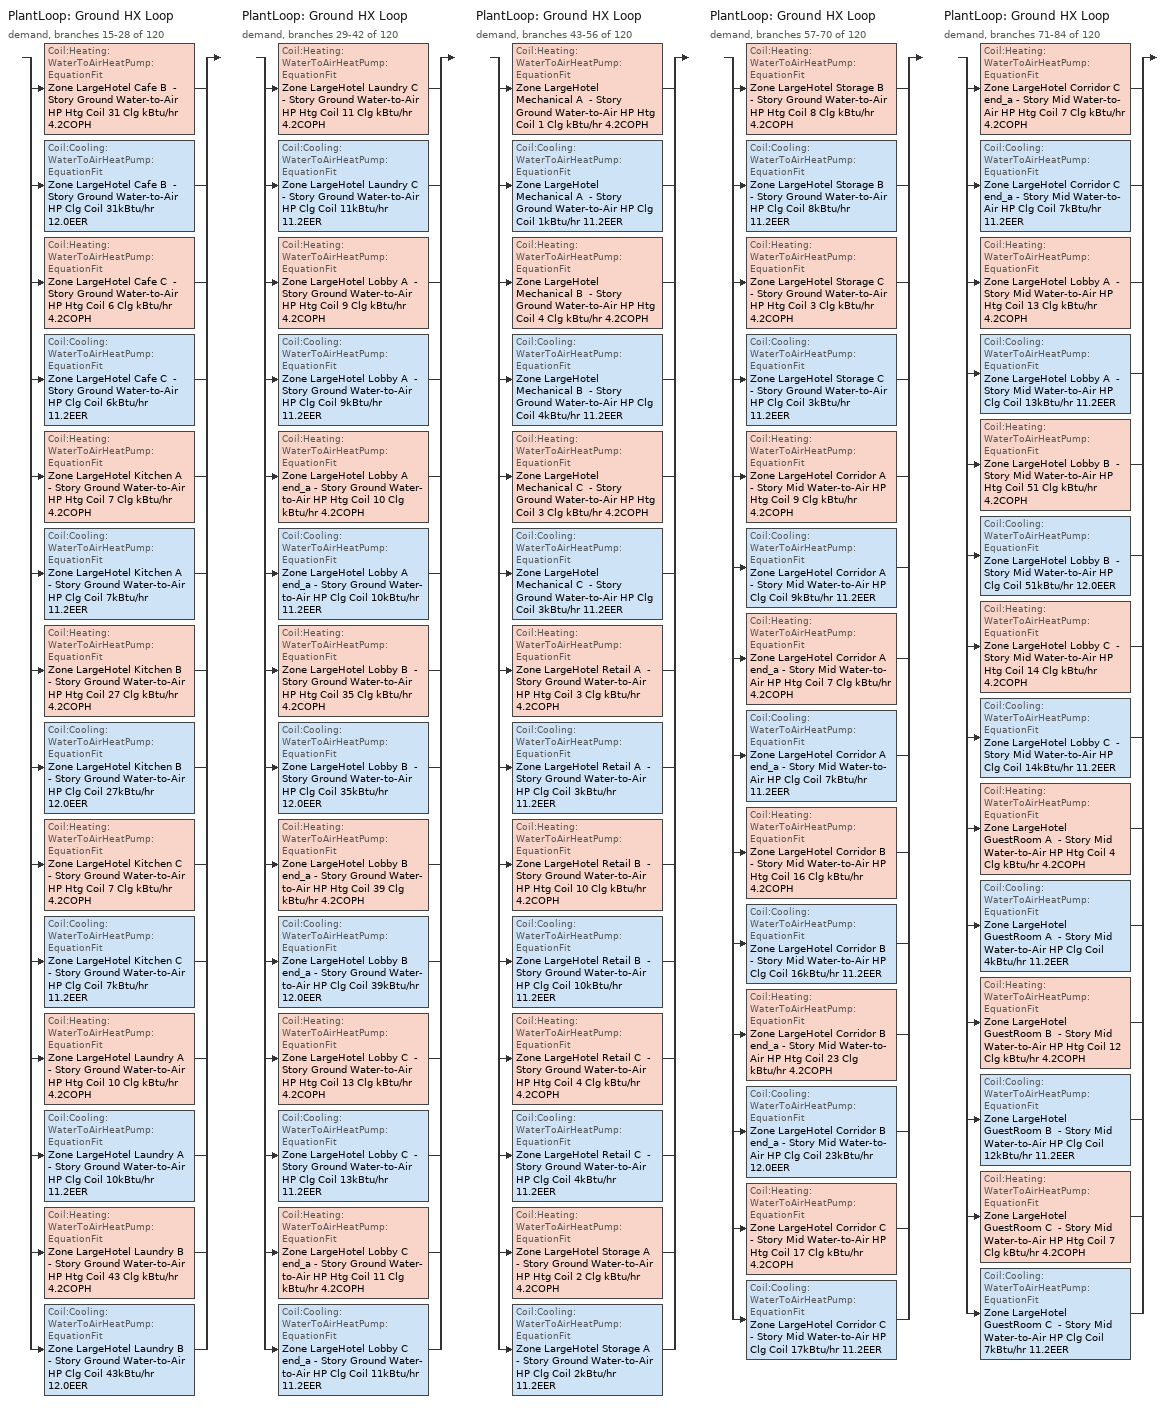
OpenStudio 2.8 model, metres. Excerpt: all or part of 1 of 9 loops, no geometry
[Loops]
PlantLoop 'Ground HX Loop'
 demand, branches 15-28 of 120: split
  | Coil:Heating:WaterToAirHeatPump:EquationFit 'Zone LargeHotel Cafe B  - Story Ground Water-to-Air HP Htg Coil 31 Clg kBtu/hr 4.2COPH'
  | Coil:Cooling:WaterToAirHeatPump:EquationFit 'Zone LargeHotel Cafe B  - Story Ground Water-to-Air HP Clg Coil 31kBtu/hr 12.0EER'
  | Coil:Heating:WaterToAirHeatPump:EquationFit 'Zone LargeHotel Cafe C  - Story Ground Water-to-Air HP Htg Coil 6 Clg kBtu/hr 4.2COPH'
  | Coil:Cooling:WaterToAirHeatPump:EquationFit 'Zone LargeHotel Cafe C  - Story Ground Water-to-Air HP Clg Coil 6kBtu/hr 11.2EER'
  | Coil:Heating:WaterToAirHeatPump:EquationFit 'Zone LargeHotel Kitchen A  - Story Ground Water-to-Air HP Htg Coil 7 Clg kBtu/hr 4.2COPH'
  | Coil:Cooling:WaterToAirHeatPump:EquationFit 'Zone LargeHotel Kitchen A  - Story Ground Water-to-Air HP Clg Coil 7kBtu/hr 11.2EER'
  | Coil:Heating:WaterToAirHeatPump:EquationFit 'Zone LargeHotel Kitchen B  - Story Ground Water-to-Air HP Htg Coil 27 Clg kBtu/hr 4.2COPH'
  | Coil:Cooling:WaterToAirHeatPump:EquationFit 'Zone LargeHotel Kitchen B  - Story Ground Water-to-Air HP Clg Coil 27kBtu/hr 12.0EER'
  | Coil:Heating:WaterToAirHeatPump:EquationFit 'Zone LargeHotel Kitchen C  - Story Ground Water-to-Air HP Htg Coil 7 Clg kBtu/hr 4.2COPH'
  | Coil:Cooling:WaterToAirHeatPump:EquationFit 'Zone LargeHotel Kitchen C  - Story Ground Water-to-Air HP Clg Coil 7kBtu/hr 11.2EER'
  | Coil:Heating:WaterToAirHeatPump:EquationFit 'Zone LargeHotel Laundry A  - Story Ground Water-to-Air HP Htg Coil 10 Clg kBtu/hr 4.2COPH'
  | Coil:Cooling:WaterToAirHeatPump:EquationFit 'Zone LargeHotel Laundry A  - Story Ground Water-to-Air HP Clg Coil 10kBtu/hr 11.2EER'
  | Coil:Heating:WaterToAirHeatPump:EquationFit 'Zone LargeHotel Laundry B  - Story Ground Water-to-Air HP Htg Coil 43 Clg kBtu/hr 4.2COPH'
  | Coil:Cooling:WaterToAirHeatPump:EquationFit 'Zone LargeHotel Laundry B  - Story Ground Water-to-Air HP Clg Coil 43kBtu/hr 12.0EER'
PlantLoop 'Ground HX Loop'
 demand, branches 29-42 of 120: split
  | Coil:Heating:WaterToAirHeatPump:EquationFit 'Zone LargeHotel Laundry C  - Story Ground Water-to-Air HP Htg Coil 11 Clg kBtu/hr 4.2COPH'
  | Coil:Cooling:WaterToAirHeatPump:EquationFit 'Zone LargeHotel Laundry C  - Story Ground Water-to-Air HP Clg Coil 11kBtu/hr 11.2EER'
  | Coil:Heating:WaterToAirHeatPump:EquationFit 'Zone LargeHotel Lobby A  - Story Ground Water-to-Air HP Htg Coil 9 Clg kBtu/hr 4.2COPH'
  | Coil:Cooling:WaterToAirHeatPump:EquationFit 'Zone LargeHotel Lobby A  - Story Ground Water-to-Air HP Clg Coil 9kBtu/hr 11.2EER'
  | Coil:Heating:WaterToAirHeatPump:EquationFit 'Zone LargeHotel Lobby A end_a - Story Ground Water-to-Air HP Htg Coil 10 Clg kBtu/hr 4.2COPH'
  | Coil:Cooling:WaterToAirHeatPump:EquationFit 'Zone LargeHotel Lobby A end_a - Story Ground Water-to-Air HP Clg Coil 10kBtu/hr 11.2EER'
  | Coil:Heating:WaterToAirHeatPump:EquationFit 'Zone LargeHotel Lobby B  - Story Ground Water-to-Air HP Htg Coil 35 Clg kBtu/hr 4.2COPH'
  | Coil:Cooling:WaterToAirHeatPump:EquationFit 'Zone LargeHotel Lobby B  - Story Ground Water-to-Air HP Clg Coil 35kBtu/hr 12.0EER'
  | Coil:Heating:WaterToAirHeatPump:EquationFit 'Zone LargeHotel Lobby B end_a - Story Ground Water-to-Air HP Htg Coil 39 Clg kBtu/hr 4.2COPH'
  | Coil:Cooling:WaterToAirHeatPump:EquationFit 'Zone LargeHotel Lobby B end_a - Story Ground Water-to-Air HP Clg Coil 39kBtu/hr 12.0EER'
  | Coil:Heating:WaterToAirHeatPump:EquationFit 'Zone LargeHotel Lobby C  - Story Ground Water-to-Air HP Htg Coil 13 Clg kBtu/hr 4.2COPH'
  | Coil:Cooling:WaterToAirHeatPump:EquationFit 'Zone LargeHotel Lobby C  - Story Ground Water-to-Air HP Clg Coil 13kBtu/hr 11.2EER'
  | Coil:Heating:WaterToAirHeatPump:EquationFit 'Zone LargeHotel Lobby C end_a - Story Ground Water-to-Air HP Htg Coil 11 Clg kBtu/hr 4.2COPH'
  | Coil:Cooling:WaterToAirHeatPump:EquationFit 'Zone LargeHotel Lobby C end_a - Story Ground Water-to-Air HP Clg Coil 11kBtu/hr 11.2EER'
PlantLoop 'Ground HX Loop'
 demand, branches 43-56 of 120: split
  | Coil:Heating:WaterToAirHeatPump:EquationFit 'Zone LargeHotel Mechanical A  - Story Ground Water-to-Air HP Htg Coil 1 Clg kBtu/hr 4.2COPH'
  | Coil:Cooling:WaterToAirHeatPump:EquationFit 'Zone LargeHotel Mechanical A  - Story Ground Water-to-Air HP Clg Coil 1kBtu/hr 11.2EER'
  | Coil:Heating:WaterToAirHeatPump:EquationFit 'Zone LargeHotel Mechanical B  - Story Ground Water-to-Air HP Htg Coil 4 Clg kBtu/hr 4.2COPH'
  | Coil:Cooling:WaterToAirHeatPump:EquationFit 'Zone LargeHotel Mechanical B  - Story Ground Water-to-Air HP Clg Coil 4kBtu/hr 11.2EER'
  | Coil:Heating:WaterToAirHeatPump:EquationFit 'Zone LargeHotel Mechanical C  - Story Ground Water-to-Air HP Htg Coil 3 Clg kBtu/hr 4.2COPH'
  | Coil:Cooling:WaterToAirHeatPump:EquationFit 'Zone LargeHotel Mechanical C  - Story Ground Water-to-Air HP Clg Coil 3kBtu/hr 11.2EER'
  | Coil:Heating:WaterToAirHeatPump:EquationFit 'Zone LargeHotel Retail A  - Story Ground Water-to-Air HP Htg Coil 3 Clg kBtu/hr 4.2COPH'
  | Coil:Cooling:WaterToAirHeatPump:EquationFit 'Zone LargeHotel Retail A  - Story Ground Water-to-Air HP Clg Coil 3kBtu/hr 11.2EER'
  | Coil:Heating:WaterToAirHeatPump:EquationFit 'Zone LargeHotel Retail B  - Story Ground Water-to-Air HP Htg Coil 10 Clg kBtu/hr 4.2COPH'
  | Coil:Cooling:WaterToAirHeatPump:EquationFit 'Zone LargeHotel Retail B  - Story Ground Water-to-Air HP Clg Coil 10kBtu/hr 11.2EER'
  | Coil:Heating:WaterToAirHeatPump:EquationFit 'Zone LargeHotel Retail C  - Story Ground Water-to-Air HP Htg Coil 4 Clg kBtu/hr 4.2COPH'
  | Coil:Cooling:WaterToAirHeatPump:EquationFit 'Zone LargeHotel Retail C  - Story Ground Water-to-Air HP Clg Coil 4kBtu/hr 11.2EER'
  | Coil:Heating:WaterToAirHeatPump:EquationFit 'Zone LargeHotel Storage A  - Story Ground Water-to-Air HP Htg Coil 2 Clg kBtu/hr 4.2COPH'
  | Coil:Cooling:WaterToAirHeatPump:EquationFit 'Zone LargeHotel Storage A  - Story Ground Water-to-Air HP Clg Coil 2kBtu/hr 11.2EER'
PlantLoop 'Ground HX Loop'
 demand, branches 57-70 of 120: split
  | Coil:Heating:WaterToAirHeatPump:EquationFit 'Zone LargeHotel Storage B  - Story Ground Water-to-Air HP Htg Coil 8 Clg kBtu/hr 4.2COPH'
  | Coil:Cooling:WaterToAirHeatPump:EquationFit 'Zone LargeHotel Storage B  - Story Ground Water-to-Air HP Clg Coil 8kBtu/hr 11.2EER'
  | Coil:Heating:WaterToAirHeatPump:EquationFit 'Zone LargeHotel Storage C  - Story Ground Water-to-Air HP Htg Coil 3 Clg kBtu/hr 4.2COPH'
  | Coil:Cooling:WaterToAirHeatPump:EquationFit 'Zone LargeHotel Storage C  - Story Ground Water-to-Air HP Clg Coil 3kBtu/hr 11.2EER'
  | Coil:Heating:WaterToAirHeatPump:EquationFit 'Zone LargeHotel Corridor A  - Story Mid Water-to-Air HP Htg Coil 9 Clg kBtu/hr 4.2COPH'
  | Coil:Cooling:WaterToAirHeatPump:EquationFit 'Zone LargeHotel Corridor A  - Story Mid Water-to-Air HP Clg Coil 9kBtu/hr 11.2EER'
  | Coil:Heating:WaterToAirHeatPump:EquationFit 'Zone LargeHotel Corridor A end_a - Story Mid Water-to-Air HP Htg Coil 7 Clg kBtu/hr 4.2COPH'
  | Coil:Cooling:WaterToAirHeatPump:EquationFit 'Zone LargeHotel Corridor A end_a - Story Mid Water-to-Air HP Clg Coil 7kBtu/hr 11.2EER'
  | Coil:Heating:WaterToAirHeatPump:EquationFit 'Zone LargeHotel Corridor B  - Story Mid Water-to-Air HP Htg Coil 16 Clg kBtu/hr 4.2COPH'
  | Coil:Cooling:WaterToAirHeatPump:EquationFit 'Zone LargeHotel Corridor B  - Story Mid Water-to-Air HP Clg Coil 16kBtu/hr 11.2EER'
  | Coil:Heating:WaterToAirHeatPump:EquationFit 'Zone LargeHotel Corridor B end_a - Story Mid Water-to-Air HP Htg Coil 23 Clg kBtu/hr 4.2COPH'
  | Coil:Cooling:WaterToAirHeatPump:EquationFit 'Zone LargeHotel Corridor B end_a - Story Mid Water-to-Air HP Clg Coil 23kBtu/hr 12.0EER'
  | Coil:Heating:WaterToAirHeatPump:EquationFit 'Zone LargeHotel Corridor C  - Story Mid Water-to-Air HP Htg Coil 17 Clg kBtu/hr 4.2COPH'
  | Coil:Cooling:WaterToAirHeatPump:EquationFit 'Zone LargeHotel Corridor C  - Story Mid Water-to-Air HP Clg Coil 17kBtu/hr 11.2EER'
PlantLoop 'Ground HX Loop'
 demand, branches 71-84 of 120: split
  | Coil:Heating:WaterToAirHeatPump:EquationFit 'Zone LargeHotel Corridor C end_a - Story Mid Water-to-Air HP Htg Coil 7 Clg kBtu/hr 4.2COPH'
  | Coil:Cooling:WaterToAirHeatPump:EquationFit 'Zone LargeHotel Corridor C end_a - Story Mid Water-to-Air HP Clg Coil 7kBtu/hr 11.2EER'
  | Coil:Heating:WaterToAirHeatPump:EquationFit 'Zone LargeHotel Lobby A  - Story Mid Water-to-Air HP Htg Coil 13 Clg kBtu/hr 4.2COPH'
  | Coil:Cooling:WaterToAirHeatPump:EquationFit 'Zone LargeHotel Lobby A  - Story Mid Water-to-Air HP Clg Coil 13kBtu/hr 11.2EER'
  | Coil:Heating:WaterToAirHeatPump:EquationFit 'Zone LargeHotel Lobby B  - Story Mid Water-to-Air HP Htg Coil 51 Clg kBtu/hr 4.2COPH'
  | Coil:Cooling:WaterToAirHeatPump:EquationFit 'Zone LargeHotel Lobby B  - Story Mid Water-to-Air HP Clg Coil 51kBtu/hr 12.0EER'
  | Coil:Heating:WaterToAirHeatPump:EquationFit 'Zone LargeHotel Lobby C  - Story Mid Water-to-Air HP Htg Coil 14 Clg kBtu/hr 4.2COPH'
  | Coil:Cooling:WaterToAirHeatPump:EquationFit 'Zone LargeHotel Lobby C  - Story Mid Water-to-Air HP Clg Coil 14kBtu/hr 11.2EER'
  | Coil:Heating:WaterToAirHeatPump:EquationFit 'Zone LargeHotel GuestRoom A  - Story Mid Water-to-Air HP Htg Coil 4 Clg kBtu/hr 4.2COPH'
  | Coil:Cooling:WaterToAirHeatPump:EquationFit 'Zone LargeHotel GuestRoom A  - Story Mid Water-to-Air HP Clg Coil 4kBtu/hr 11.2EER'
  | Coil:Heating:WaterToAirHeatPump:EquationFit 'Zone LargeHotel GuestRoom B  - Story Mid Water-to-Air HP Htg Coil 12 Clg kBtu/hr 4.2COPH'
  | Coil:Cooling:WaterToAirHeatPump:EquationFit 'Zone LargeHotel GuestRoom B  - Story Mid Water-to-Air HP Clg Coil 12kBtu/hr 11.2EER'
  | Coil:Heating:WaterToAirHeatPump:EquationFit 'Zone LargeHotel GuestRoom C  - Story Mid Water-to-Air HP Htg Coil 7 Clg kBtu/hr 4.2COPH'
  | Coil:Cooling:WaterToAirHeatPump:EquationFit 'Zone LargeHotel GuestRoom C  - Story Mid Water-to-Air HP Clg Coil 7kBtu/hr 11.2EER'
[Coil:Heating:Electric] Availability Schedule=Always On Discrete; Efficiency=1
Zone LargeHotel Cafe B  - Story Ground Supplemental Htg Coil; Zone LargeHotel Cafe C  - Story Ground Supplemental Htg Coil; Zone LargeHotel Kitchen A  - Story Ground Supplemental Htg Coil; Zone LargeHotel Kitchen B  - Story Ground Supplemental Htg Coil; Zone LargeHotel Kitchen C  - Story Ground Supplemental Htg Coil; Zone LargeHotel Laundry A  - Story Ground Supplemental Htg Coil; Zone LargeHotel Laundry B  - Story Ground Supplemental Htg Coil; Zone LargeHotel Laundry C  - Story Ground Supplemental Htg Coil; Zone LargeHotel Lobby A  - Story Ground Supplemental Htg Coil; Zone LargeHotel Lobby A end_a - Story Ground Supplemental Htg Coil; Zone LargeHotel Lobby B  - Story Ground Supplemental Htg Coil; Zone LargeHotel Lobby B end_a - Story Ground Supplemental Htg Coil; Zone LargeHotel Lobby C  - Story Ground Supplemental Htg Coil; Zone LargeHotel Lobby C end_a - Story Ground Supplemental Htg Coil; Zone LargeHotel Mechanical A  - Story Ground Supplemental Htg Coil; Zone LargeHotel Mechanical B  - Story Ground Supplemental Htg Coil; Zone LargeHotel Mechanical C  - Story Ground Supplemental Htg Coil; Zone LargeHotel Retail A  - Story Ground Supplemental Htg Coil; Zone LargeHotel Retail B  - Story Ground Supplemental Htg Coil; Zone LargeHotel Retail C  - Story Ground Supplemental Htg Coil; Zone LargeHotel Storage A  - Story Ground Supplemental Htg Coil; Zone LargeHotel Storage B  - Story Ground Supplemental Htg Coil; Zone LargeHotel Storage C  - Story Ground Supplemental Htg Coil; Zone LargeHotel Corridor A  - Story Mid Supplemental Htg Coil; Zone LargeHotel Corridor A end_a - Story Mid Supplemental Htg Coil; Zone LargeHotel Corridor B  - Story Mid Supplemental Htg Coil; Zone LargeHotel Corridor B end_a - Story Mid Supplemental Htg Coil; Zone LargeHotel Corridor C  - Story Mid Supplemental Htg Coil; Zone LargeHotel Corridor C end_a - Story Mid Supplemental Htg Coil; Zone LargeHotel Lobby A  - Story Mid Supplemental Htg Coil; Zone LargeHotel Lobby B  - Story Mid Supplemental Htg Coil; Zone LargeHotel Lobby C  - Story Mid Supplemental Htg Coil; Zone LargeHotel GuestRoom A  - Story Mid Supplemental Htg Coil; Zone LargeHotel GuestRoom B  - Story Mid Supplemental Htg Coil; Zone LargeHotel GuestRoom C  - Story Mid Supplemental Htg Coil
[Coil:Heating:WaterToAirHeatPump:EquationFit] Rated Heating Coefficient of Performance {W/W}=4.2; Heating Capacity Coefficient 1=0.237847; Heating Capacity Coefficient 2=-3.35824; Heating Capacity Coefficient 3=3.8064; Heating Capacity Coefficient 4=0.1792; Heating Capacity Coefficient 5=0.128607; Heating Power Consumption Coefficient 1=-3.79176; Heating Power Consumption Coefficient 2=3.38799; Heating Power Consumption Coefficient 3=1.50226; Heating Power Consumption Coefficient 4=-0.177654; Heating Power Consumption Coefficient 5=-0.10308
Zone LargeHotel Cafe B  - Story Ground Water-to-Air HP Htg Coil 31 Clg kBtu/hr 4.2COPH; Zone LargeHotel Cafe C  - Story Ground Water-to-Air HP Htg Coil 6 Clg kBtu/hr 4.2COPH; Zone LargeHotel Kitchen A  - Story Ground Water-to-Air HP Htg Coil 7 Clg kBtu/hr 4.2COPH; Zone LargeHotel Kitchen B  - Story Ground Water-to-Air HP Htg Coil 27 Clg kBtu/hr 4.2COPH; Zone LargeHotel Kitchen C  - Story Ground Water-to-Air HP Htg Coil 7 Clg kBtu/hr 4.2COPH; Zone LargeHotel Laundry A  - Story Ground Water-to-Air HP Htg Coil 10 Clg kBtu/hr 4.2COPH; Zone LargeHotel Laundry B  - Story Ground Water-to-Air HP Htg Coil 43 Clg kBtu/hr 4.2COPH; Zone LargeHotel Laundry C  - Story Ground Water-to-Air HP Htg Coil 11 Clg kBtu/hr 4.2COPH; Zone LargeHotel Lobby A  - Story Ground Water-to-Air HP Htg Coil 9 Clg kBtu/hr 4.2COPH; Zone LargeHotel Lobby A end_a - Story Ground Water-to-Air HP Htg Coil 10 Clg kBtu/hr 4.2COPH; Zone LargeHotel Lobby B  - Story Ground Water-to-Air HP Htg Coil 35 Clg kBtu/hr 4.2COPH; Zone LargeHotel Lobby B end_a - Story Ground Water-to-Air HP Htg Coil 39 Clg kBtu/hr 4.2COPH; Zone LargeHotel Lobby C  - Story Ground Water-to-Air HP Htg Coil 13 Clg kBtu/hr 4.2COPH; Zone LargeHotel Lobby C end_a - Story Ground Water-to-Air HP Htg Coil 11 Clg kBtu/hr 4.2COPH; Zone LargeHotel Mechanical A  - Story Ground Water-to-Air HP Htg Coil 1 Clg kBtu/hr 4.2COPH; Zone LargeHotel Mechanical B  - Story Ground Water-to-Air HP Htg Coil 4 Clg kBtu/hr 4.2COPH; Zone LargeHotel Mechanical C  - Story Ground Water-to-Air HP Htg Coil 3 Clg kBtu/hr 4.2COPH; Zone LargeHotel Retail A  - Story Ground Water-to-Air HP Htg Coil 3 Clg kBtu/hr 4.2COPH; Zone LargeHotel Retail B  - Story Ground Water-to-Air HP Htg Coil 10 Clg kBtu/hr 4.2COPH; Zone LargeHotel Retail C  - Story Ground Water-to-Air HP Htg Coil 4 Clg kBtu/hr 4.2COPH; Zone LargeHotel Storage A  - Story Ground Water-to-Air HP Htg Coil 2 Clg kBtu/hr 4.2COPH; Zone LargeHotel Storage B  - Story Ground Water-to-Air HP Htg Coil 8 Clg kBtu/hr 4.2COPH; Zone LargeHotel Storage C  - Story Ground Water-to-Air HP Htg Coil 3 Clg kBtu/hr 4.2COPH; Zone LargeHotel Corridor A  - Story Mid Water-to-Air HP Htg Coil 9 Clg kBtu/hr 4.2COPH; Zone LargeHotel Corridor A end_a - Story Mid Water-to-Air HP Htg Coil 7 Clg kBtu/hr 4.2COPH; Zone LargeHotel Corridor B  - Story Mid Water-to-Air HP Htg Coil 16 Clg kBtu/hr 4.2COPH; Zone LargeHotel Corridor B end_a - Story Mid Water-to-Air HP Htg Coil 23 Clg kBtu/hr 4.2COPH; Zone LargeHotel Corridor C  - Story Mid Water-to-Air HP Htg Coil 17 Clg kBtu/hr 4.2COPH; Zone LargeHotel Corridor C end_a - Story Mid Water-to-Air HP Htg Coil 7 Clg kBtu/hr 4.2COPH; Zone LargeHotel Lobby A  - Story Mid Water-to-Air HP Htg Coil 13 Clg kBtu/hr 4.2COPH; Zone LargeHotel Lobby B  - Story Mid Water-to-Air HP Htg Coil 51 Clg kBtu/hr 4.2COPH; Zone LargeHotel Lobby C  - Story Mid Water-to-Air HP Htg Coil 14 Clg kBtu/hr 4.2COPH; Zone LargeHotel GuestRoom A  - Story Mid Water-to-Air HP Htg Coil 4 Clg kBtu/hr 4.2COPH; Zone LargeHotel GuestRoom B  - Story Mid Water-to-Air HP Htg Coil 12 Clg kBtu/hr 4.2COPH; Zone LargeHotel GuestRoom C  - Story Mid Water-to-Air HP Htg Coil 7 Clg kBtu/hr 4.2COPH
[Coil:Cooling:WaterToAirHeatPump:EquationFit] Total Cooling Capacity Coefficient 1=-4.30267; Total Cooling Capacity Coefficient 2=7.18537; Total Cooling Capacity Coefficient 3=-2.23947; Total Cooling Capacity Coefficient 4=0.139996; Total Cooling Capacity Coefficient 5=0.10266; Sensible Cooling Capacity Coefficient 1=6.00194; Sensible Cooling Capacity Coefficient 2=22.6301; Sensible Cooling Capacity Coefficient 3=-26.7961; Sensible Cooling Capacity Coefficient 4=-1.72375; Sensible Cooling Capacity Coefficient 5=0.490645; Sensible Cooling Capacity Coefficient 6=0.0693119; Cooling Power Consumption Coefficient 1=-5.67776; Cooling Power Consumption Coefficient 2=0.438988; Cooling Power Consumption Coefficient 3=5.84528; Cooling Power Consumption Coefficient 4=0.141606; Cooling Power Consumption Coefficient 5=-0.168728
Name | Rated Cooling Coefficient of Performance {W/W}
Zone LargeHotel Cafe B  - Story Ground Water-to-Air HP Clg Coil 31kBtu/hr 12.0EER; Zone LargeHotel Kitchen B  - Story Ground Water-to-Air HP Clg Coil 27kBtu/hr 12.0EER; Zone LargeHotel Laundry B  - Story Ground Water-to-Air HP Clg Coil 43kBtu/hr 12.0EER; Zone LargeHotel Lobby B  - Story Ground Water-to-Air HP Clg Coil 35kBtu/hr 12.0EER; Zone LargeHotel Lobby B end_a - Story Ground Water-to-Air HP Clg Coil 39kBtu/hr 12.0EER; Zone LargeHotel Corridor B end_a - Story Mid Water-to-Air HP Clg Coil 23kBtu/hr 12.0EER; Zone LargeHotel Lobby B  - Story Mid Water-to-Air HP Clg Coil 51kBtu/hr 12.0EER | 4.13178
Zone LargeHotel Cafe C  - Story Ground Water-to-Air HP Clg Coil 6kBtu/hr 11.2EER; Zone LargeHotel Kitchen A  - Story Ground Water-to-Air HP Clg Coil 7kBtu/hr 11.2EER; Zone LargeHotel Kitchen C  - Story Ground Water-to-Air HP Clg Coil 7kBtu/hr 11.2EER; Zone LargeHotel Laundry A  - Story Ground Water-to-Air HP Clg Coil 10kBtu/hr 11.2EER; Zone LargeHotel Laundry C  - Story Ground Water-to-Air HP Clg Coil 11kBtu/hr 11.2EER; Zone LargeHotel Lobby A  - Story Ground Water-to-Air HP Clg Coil 9kBtu/hr 11.2EER; Zone LargeHotel Lobby A end_a - Story Ground Water-to-Air HP Clg Coil 10kBtu/hr 11.2EER; Zone LargeHotel Lobby C  - Story Ground Water-to-Air HP Clg Coil 13kBtu/hr 11.2EER; Zone LargeHotel Lobby C end_a - Story Ground Water-to-Air HP Clg Coil 11kBtu/hr 11.2EER; Zone LargeHotel Mechanical A  - Story Ground Water-to-Air HP Clg Coil 1kBtu/hr 11.2EER; Zone LargeHotel Mechanical B  - Story Ground Water-to-Air HP Clg Coil 4kBtu/hr 11.2EER; Zone LargeHotel Mechanical C  - Story Ground Water-to-Air HP Clg Coil 3kBtu/hr 11.2EER; Zone LargeHotel Retail A  - Story Ground Water-to-Air HP Clg Coil 3kBtu/hr 11.2EER; Zone LargeHotel Retail B  - Story Ground Water-to-Air HP Clg Coil 10kBtu/hr 11.2EER; Zone LargeHotel Retail C  - Story Ground Water-to-Air HP Clg Coil 4kBtu/hr 11.2EER; Zone LargeHotel Storage A  - Story Ground Water-to-Air HP Clg Coil 2kBtu/hr 11.2EER; Zone LargeHotel Storage B  - Story Ground Water-to-Air HP Clg Coil 8kBtu/hr 11.2EER; Zone LargeHotel Storage C  - Story Ground Water-to-Air HP Clg Coil 3kBtu/hr 11.2EER; Zone LargeHotel Corridor A  - Story Mid Water-to-Air HP Clg Coil 9kBtu/hr 11.2EER; Zone LargeHotel Corridor A end_a - Story Mid Water-to-Air HP Clg Coil 7kBtu/hr 11.2EER; Zone LargeHotel Corridor B  - Story Mid Water-to-Air HP Clg Coil 16kBtu/hr 11.2EER; Zone LargeHotel Corridor C  - Story Mid Water-to-Air HP Clg Coil 17kBtu/hr 11.2EER; Zone LargeHotel Corridor C end_a - Story Mid Water-to-Air HP Clg Coil 7kBtu/hr 11.2EER; Zone LargeHotel Lobby A  - Story Mid Water-to-Air HP Clg Coil 13kBtu/hr 11.2EER; Zone LargeHotel Lobby C  - Story Mid Water-to-Air HP Clg Coil 14kBtu/hr 11.2EER; Zone LargeHotel GuestRoom A  - Story Mid Water-to-Air HP Clg Coil 4kBtu/hr 11.2EER; Zone LargeHotel GuestRoom B  - Story Mid Water-to-Air HP Clg Coil 12kBtu/hr 11.2EER; Zone LargeHotel GuestRoom C  - Story Mid Water-to-Air HP Clg Coil 7kBtu/hr 11.2EER | 3.86542
[Fan:OnOff] Availability Schedule=Always On Discrete; Fan Total Efficiency=0.1595; Pressure Rise {Pa}=331.288; Maximum Flow Rate {m3/s}=autosize; Motor Efficiency=0.29; Motor In Airstream Fraction=1
Name | Fan Power Ratio Function of Speed Ratio Curve | Fan Efficiency Ratio Function of Speed Ratio Curve
Zone LargeHotel Cafe B  - Story Ground WSHP Fan | Fan On Off Power Curve 7 | Fan On Off Efficiency Curve 7
Zone LargeHotel Cafe C  - Story Ground WSHP Fan | Fan On Off Power Curve 8 | Fan On Off Efficiency Curve 8
Zone LargeHotel Kitchen A  - Story Ground WSHP Fan | Fan On Off Power Curve 9 | Fan On Off Efficiency Curve 9
Zone LargeHotel Kitchen B  - Story Ground WSHP Fan | Fan On Off Power Curve 10 | Fan On Off Efficiency Curve 10
Zone LargeHotel Kitchen C  - Story Ground WSHP Fan | Fan On Off Power Curve 11 | Fan On Off Efficiency Curve 11
Zone LargeHotel Laundry A  - Story Ground WSHP Fan | Fan On Off Power Curve 12 | Fan On Off Efficiency Curve 12
Zone LargeHotel Laundry B  - Story Ground WSHP Fan | Fan On Off Power Curve 13 | Fan On Off Efficiency Curve 13
Zone LargeHotel Laundry C  - Story Ground WSHP Fan | Fan On Off Power Curve 14 | Fan On Off Efficiency Curve 14
Zone LargeHotel Lobby A  - Story Ground WSHP Fan | Fan On Off Power Curve 15 | Fan On Off Efficiency Curve 15
Zone LargeHotel Lobby A end_a - Story Ground WSHP Fan | Fan On Off Power Curve 16 | Fan On Off Efficiency Curve 16
Zone LargeHotel Lobby B  - Story Ground WSHP Fan | Fan On Off Power Curve 17 | Fan On Off Efficiency Curve 17
Zone LargeHotel Lobby B end_a - Story Ground WSHP Fan | Fan On Off Power Curve 18 | Fan On Off Efficiency Curve 18
Zone LargeHotel Lobby C  - Story Ground WSHP Fan | Fan On Off Power Curve 19 | Fan On Off Efficiency Curve 19
Zone LargeHotel Lobby C end_a - Story Ground WSHP Fan | Fan On Off Power Curve 20 | Fan On Off Efficiency Curve 20
Zone LargeHotel Mechanical A  - Story Ground WSHP Fan | Fan On Off Power Curve 21 | Fan On Off Efficiency Curve 21
Zone LargeHotel Mechanical B  - Story Ground WSHP Fan | Fan On Off Power Curve 22 | Fan On Off Efficiency Curve 22
Zone LargeHotel Mechanical C  - Story Ground WSHP Fan | Fan On Off Power Curve 23 | Fan On Off Efficiency Curve 23
Zone LargeHotel Retail A  - Story Ground WSHP Fan | Fan On Off Power Curve 24 | Fan On Off Efficiency Curve 24
Zone LargeHotel Retail B  - Story Ground WSHP Fan | Fan On Off Power Curve 25 | Fan On Off Efficiency Curve 25
Zone LargeHotel Retail C  - Story Ground WSHP Fan | Fan On Off Power Curve 26 | Fan On Off Efficiency Curve 26
Zone LargeHotel Storage A  - Story Ground WSHP Fan | Fan On Off Power Curve 27 | Fan On Off Efficiency Curve 27
Zone LargeHotel Storage B  - Story Ground WSHP Fan | Fan On Off Power Curve 28 | Fan On Off Efficiency Curve 28
Zone LargeHotel Storage C  - Story Ground WSHP Fan | Fan On Off Power Curve 29 | Fan On Off Efficiency Curve 29
Zone LargeHotel Corridor A  - Story Mid WSHP Fan | Fan On Off Power Curve 30 | Fan On Off Efficiency Curve 30
Zone LargeHotel Corridor A end_a - Story Mid WSHP Fan | Fan On Off Power Curve 31 | Fan On Off Efficiency Curve 31
Zone LargeHotel Corridor B  - Story Mid WSHP Fan | Fan On Off Power Curve 32 | Fan On Off Efficiency Curve 32
Zone LargeHotel Corridor B end_a - Story Mid WSHP Fan | Fan On Off Power Curve 33 | Fan On Off Efficiency Curve 33
Zone LargeHotel Corridor C  - Story Mid WSHP Fan | Fan On Off Power Curve 34 | Fan On Off Efficiency Curve 34
Zone LargeHotel Corridor C end_a - Story Mid WSHP Fan | Fan On Off Power Curve 35 | Fan On Off Efficiency Curve 35
Zone LargeHotel Lobby A  - Story Mid WSHP Fan | Fan On Off Power Curve 36 | Fan On Off Efficiency Curve 36
Zone LargeHotel Lobby B  - Story Mid WSHP Fan | Fan On Off Power Curve 37 | Fan On Off Efficiency Curve 37
Zone LargeHotel Lobby C  - Story Mid WSHP Fan | Fan On Off Power Curve 38 | Fan On Off Efficiency Curve 38
Zone LargeHotel GuestRoom A  - Story Mid WSHP Fan | Fan On Off Power Curve 39 | Fan On Off Efficiency Curve 39
Zone LargeHotel GuestRoom B  - Story Mid WSHP Fan | Fan On Off Power Curve 40 | Fan On Off Efficiency Curve 40
Zone LargeHotel GuestRoom C  - Story Mid WSHP Fan | Fan On Off Power Curve 41 | Fan On Off Efficiency Curve 41
[ZoneHVAC:WaterToAirHeatPump] Availability Schedule=Always On Discrete; Supply Air Flow Rate During Cooling Operation {m3/s}=Autosize; Supply Air Flow Rate During Heating Operation {m3/s}=Autosize; Supply Air Flow Rate When No Cooling or Heating is Needed {m3/s}=autosize; Outdoor Air Flow Rate During Cooling Operation {m3/s}=0; Outdoor Air Flow Rate During Heating Operation {m3/s}=0; Outdoor Air Flow Rate When No Cooling or Heating is Needed {m3/s}=0; Maximum Supply Air Temperature from Supplemental Heater {C}=Autosize
Name | Supply Air Fan | Heating Coil | Cooling Coil | Supplemental Heating Coil
Zone LargeHotel Cafe B  - Story Ground WSHP | Zone LargeHotel Cafe B  - Story Ground WSHP Fan | Zone LargeHotel Cafe B  - Story Ground Water-to-Air HP Htg Coil 31 Clg kBtu/hr 4.2COPH | Zone LargeHotel Cafe B  - Story Ground Water-to-Air HP Clg Coil 31kBtu/hr 12.0EER | Zone LargeHotel Cafe B  - Story Ground Supplemental Htg Coil
Zone LargeHotel Cafe C  - Story Ground WSHP | Zone LargeHotel Cafe C  - Story Ground WSHP Fan | Zone LargeHotel Cafe C  - Story Ground Water-to-Air HP Htg Coil 6 Clg kBtu/hr 4.2COPH | Zone LargeHotel Cafe C  - Story Ground Water-to-Air HP Clg Coil 6kBtu/hr 11.2EER | Zone LargeHotel Cafe C  - Story Ground Supplemental Htg Coil
Zone LargeHotel Kitchen A  - Story Ground WSHP | Zone LargeHotel Kitchen A  - Story Ground WSHP Fan | Zone LargeHotel Kitchen A  - Story Ground Water-to-Air HP Htg Coil 7 Clg kBtu/hr 4.2COPH | Zone LargeHotel Kitchen A  - Story Ground Water-to-Air HP Clg Coil 7kBtu/hr 11.2EER | Zone LargeHotel Kitchen A  - Story Ground Supplemental Htg Coil
Zone LargeHotel Kitchen B  - Story Ground WSHP | Zone LargeHotel Kitchen B  - Story Ground WSHP Fan | Zone LargeHotel Kitchen B  - Story Ground Water-to-Air HP Htg Coil 27 Clg kBtu/hr 4.2COPH | Zone LargeHotel Kitchen B  - Story Ground Water-to-Air HP Clg Coil 27kBtu/hr 12.0EER | Zone LargeHotel Kitchen B  - Story Ground Supplemental Htg Coil
Zone LargeHotel Kitchen C  - Story Ground WSHP | Zone LargeHotel Kitchen C  - Story Ground WSHP Fan | Zone LargeHotel Kitchen C  - Story Ground Water-to-Air HP Htg Coil 7 Clg kBtu/hr 4.2COPH | Zone LargeHotel Kitchen C  - Story Ground Water-to-Air HP Clg Coil 7kBtu/hr 11.2EER | Zone LargeHotel Kitchen C  - Story Ground Supplemental Htg Coil
Zone LargeHotel Laundry A  - Story Ground WSHP | Zone LargeHotel Laundry A  - Story Ground WSHP Fan | Zone LargeHotel Laundry A  - Story Ground Water-to-Air HP Htg Coil 10 Clg kBtu/hr 4.2COPH | Zone LargeHotel Laundry A  - Story Ground Water-to-Air HP Clg Coil 10kBtu/hr 11.2EER | Zone LargeHotel Laundry A  - Story Ground Supplemental Htg Coil
Zone LargeHotel Laundry B  - Story Ground WSHP | Zone LargeHotel Laundry B  - Story Ground WSHP Fan | Zone LargeHotel Laundry B  - Story Ground Water-to-Air HP Htg Coil 43 Clg kBtu/hr 4.2COPH | Zone LargeHotel Laundry B  - Story Ground Water-to-Air HP Clg Coil 43kBtu/hr 12.0EER | Zone LargeHotel Laundry B  - Story Ground Supplemental Htg Coil
Zone LargeHotel Laundry C  - Story Ground WSHP | Zone LargeHotel Laundry C  - Story Ground WSHP Fan | Zone LargeHotel Laundry C  - Story Ground Water-to-Air HP Htg Coil 11 Clg kBtu/hr 4.2COPH | Zone LargeHotel Laundry C  - Story Ground Water-to-Air HP Clg Coil 11kBtu/hr 11.2EER | Zone LargeHotel Laundry C  - Story Ground Supplemental Htg Coil
Zone LargeHotel Lobby A  - Story Ground WSHP | Zone LargeHotel Lobby A  - Story Ground WSHP Fan | Zone LargeHotel Lobby A  - Story Ground Water-to-Air HP Htg Coil 9 Clg kBtu/hr 4.2COPH | Zone LargeHotel Lobby A  - Story Ground Water-to-Air HP Clg Coil 9kBtu/hr 11.2EER | Zone LargeHotel Lobby A  - Story Ground Supplemental Htg Coil
Zone LargeHotel Lobby A end_a - Story Ground WSHP | Zone LargeHotel Lobby A end_a - Story Ground WSHP Fan | Zone LargeHotel Lobby A end_a - Story Ground Water-to-Air HP Htg Coil 10 Clg kBtu/hr 4.2COPH | Zone LargeHotel Lobby A end_a - Story Ground Water-to-Air HP Clg Coil 10kBtu/hr 11.2EER | Zone LargeHotel Lobby A end_a - Story Ground Supplemental Htg Coil
Zone LargeHotel Lobby B  - Story Ground WSHP | Zone LargeHotel Lobby B  - Story Ground WSHP Fan | Zone LargeHotel Lobby B  - Story Ground Water-to-Air HP Htg Coil 35 Clg kBtu/hr 4.2COPH | Zone LargeHotel Lobby B  - Story Ground Water-to-Air HP Clg Coil 35kBtu/hr 12.0EER | Zone LargeHotel Lobby B  - Story Ground Supplemental Htg Coil
Zone LargeHotel Lobby B end_a - Story Ground WSHP | Zone LargeHotel Lobby B end_a - Story Ground WSHP Fan | Zone LargeHotel Lobby B end_a - Story Ground Water-to-Air HP Htg Coil 39 Clg kBtu/hr 4.2COPH | Zone LargeHotel Lobby B end_a - Story Ground Water-to-Air HP Clg Coil 39kBtu/hr 12.0EER | Zone LargeHotel Lobby B end_a - Story Ground Supplemental Htg Coil
Zone LargeHotel Lobby C  - Story Ground WSHP | Zone LargeHotel Lobby C  - Story Ground WSHP Fan | Zone LargeHotel Lobby C  - Story Ground Water-to-Air HP Htg Coil 13 Clg kBtu/hr 4.2COPH | Zone LargeHotel Lobby C  - Story Ground Water-to-Air HP Clg Coil 13kBtu/hr 11.2EER | Zone LargeHotel Lobby C  - Story Ground Supplemental Htg Coil
Zone LargeHotel Lobby C end_a - Story Ground WSHP | Zone LargeHotel Lobby C end_a - Story Ground WSHP Fan | Zone LargeHotel Lobby C end_a - Story Ground Water-to-Air HP Htg Coil 11 Clg kBtu/hr 4.2COPH | Zone LargeHotel Lobby C end_a - Story Ground Water-to-Air HP Clg Coil 11kBtu/hr 11.2EER | Zone LargeHotel Lobby C end_a - Story Ground Supplemental Htg Coil
Zone LargeHotel Mechanical A  - Story Ground WSHP | Zone LargeHotel Mechanical A  - Story Ground WSHP Fan | Zone LargeHotel Mechanical A  - Story Ground Water-to-Air HP Htg Coil 1 Clg kBtu/hr 4.2COPH | Zone LargeHotel Mechanical A  - Story Ground Water-to-Air HP Clg Coil 1kBtu/hr 11.2EER | Zone LargeHotel Mechanical A  - Story Ground Supplemental Htg Coil
Zone LargeHotel Mechanical B  - Story Ground WSHP | Zone LargeHotel Mechanical B  - Story Ground WSHP Fan | Zone LargeHotel Mechanical B  - Story Ground Water-to-Air HP Htg Coil 4 Clg kBtu/hr 4.2COPH | Zone LargeHotel Mechanical B  - Story Ground Water-to-Air HP Clg Coil 4kBtu/hr 11.2EER | Zone LargeHotel Mechanical B  - Story Ground Supplemental Htg Coil
Zone LargeHotel Mechanical C  - Story Ground WSHP | Zone LargeHotel Mechanical C  - Story Ground WSHP Fan | Zone LargeHotel Mechanical C  - Story Ground Water-to-Air HP Htg Coil 3 Clg kBtu/hr 4.2COPH | Zone LargeHotel Mechanical C  - Story Ground Water-to-Air HP Clg Coil 3kBtu/hr 11.2EER | Zone LargeHotel Mechanical C  - Story Ground Supplemental Htg Coil
Zone LargeHotel Retail A  - Story Ground WSHP | Zone LargeHotel Retail A  - Story Ground WSHP Fan | Zone LargeHotel Retail A  - Story Ground Water-to-Air HP Htg Coil 3 Clg kBtu/hr 4.2COPH | Zone LargeHotel Retail A  - Story Ground Water-to-Air HP Clg Coil 3kBtu/hr 11.2EER | Zone LargeHotel Retail A  - Story Ground Supplemental Htg Coil
Zone LargeHotel Retail B  - Story Ground WSHP | Zone LargeHotel Retail B  - Story Ground WSHP Fan | Zone LargeHotel Retail B  - Story Ground Water-to-Air HP Htg Coil 10 Clg kBtu/hr 4.2COPH | Zone LargeHotel Retail B  - Story Ground Water-to-Air HP Clg Coil 10kBtu/hr 11.2EER | Zone LargeHotel Retail B  - Story Ground Supplemental Htg Coil
Zone LargeHotel Retail C  - Story Ground WSHP | Zone LargeHotel Retail C  - Story Ground WSHP Fan | Zone LargeHotel Retail C  - Story Ground Water-to-Air HP Htg Coil 4 Clg kBtu/hr 4.2COPH | Zone LargeHotel Retail C  - Story Ground Water-to-Air HP Clg Coil 4kBtu/hr 11.2EER | Zone LargeHotel Retail C  - Story Ground Supplemental Htg Coil
Zone LargeHotel Storage A  - Story Ground WSHP | Zone LargeHotel Storage A  - Story Ground WSHP Fan | Zone LargeHotel Storage A  - Story Ground Water-to-Air HP Htg Coil 2 Clg kBtu/hr 4.2COPH | Zone LargeHotel Storage A  - Story Ground Water-to-Air HP Clg Coil 2kBtu/hr 11.2EER | Zone LargeHotel Storage A  - Story Ground Supplemental Htg Coil
Zone LargeHotel Storage B  - Story Ground WSHP | Zone LargeHotel Storage B  - Story Ground WSHP Fan | Zone LargeHotel Storage B  - Story Ground Water-to-Air HP Htg Coil 8 Clg kBtu/hr 4.2COPH | Zone LargeHotel Storage B  - Story Ground Water-to-Air HP Clg Coil 8kBtu/hr 11.2EER | Zone LargeHotel Storage B  - Story Ground Supplemental Htg Coil
Zone LargeHotel Storage C  - Story Ground WSHP | Zone LargeHotel Storage C  - Story Ground WSHP Fan | Zone LargeHotel Storage C  - Story Ground Water-to-Air HP Htg Coil 3 Clg kBtu/hr 4.2COPH | Zone LargeHotel Storage C  - Story Ground Water-to-Air HP Clg Coil 3kBtu/hr 11.2EER | Zone LargeHotel Storage C  - Story Ground Supplemental Htg Coil
Zone LargeHotel Corridor A  - Story Mid WSHP | Zone LargeHotel Corridor A  - Story Mid WSHP Fan | Zone LargeHotel Corridor A  - Story Mid Water-to-Air HP Htg Coil 9 Clg kBtu/hr 4.2COPH | Zone LargeHotel Corridor A  - Story Mid Water-to-Air HP Clg Coil 9kBtu/hr 11.2EER | Zone LargeHotel Corridor A  - Story Mid Supplemental Htg Coil
Zone LargeHotel Corridor A end_a - Story Mid WSHP | Zone LargeHotel Corridor A end_a - Story Mid WSHP Fan | Zone LargeHotel Corridor A end_a - Story Mid Water-to-Air HP Htg Coil 7 Clg kBtu/hr 4.2COPH | Zone LargeHotel Corridor A end_a - Story Mid Water-to-Air HP Clg Coil 7kBtu/hr 11.2EER | Zone LargeHotel Corridor A end_a - Story Mid Supplemental Htg Coil
Zone LargeHotel Corridor B  - Story Mid WSHP | Zone LargeHotel Corridor B  - Story Mid WSHP Fan | Zone LargeHotel Corridor B  - Story Mid Water-to-Air HP Htg Coil 16 Clg kBtu/hr 4.2COPH | Zone LargeHotel Corridor B  - Story Mid Water-to-Air HP Clg Coil 16kBtu/hr 11.2EER | Zone LargeHotel Corridor B  - Story Mid Supplemental Htg Coil
Zone LargeHotel Corridor B end_a - Story Mid WSHP | Zone LargeHotel Corridor B end_a - Story Mid WSHP Fan | Zone LargeHotel Corridor B end_a - Story Mid Water-to-Air HP Htg Coil 23 Clg kBtu/hr 4.2COPH | Zone LargeHotel Corridor B end_a - Story Mid Water-to-Air HP Clg Coil 23kBtu/hr 12.0EER | Zone LargeHotel Corridor B end_a - Story Mid Supplemental Htg Coil
Zone LargeHotel Corridor C  - Story Mid WSHP | Zone LargeHotel Corridor C  - Story Mid WSHP Fan | Zone LargeHotel Corridor C  - Story Mid Water-to-Air HP Htg Coil 17 Clg kBtu/hr 4.2COPH | Zone LargeHotel Corridor C  - Story Mid Water-to-Air HP Clg Coil 17kBtu/hr 11.2EER | Zone LargeHotel Corridor C  - Story Mid Supplemental Htg Coil
Zone LargeHotel Corridor C end_a - Story Mid WSHP | Zone LargeHotel Corridor C end_a - Story Mid WSHP Fan | Zone LargeHotel Corridor C end_a - Story Mid Water-to-Air HP Htg Coil 7 Clg kBtu/hr 4.2COPH | Zone LargeHotel Corridor C end_a - Story Mid Water-to-Air HP Clg Coil 7kBtu/hr 11.2EER | Zone LargeHotel Corridor C end_a - Story Mid Supplemental Htg Coil
Zone LargeHotel Lobby A  - Story Mid WSHP | Zone LargeHotel Lobby A  - Story Mid WSHP Fan | Zone LargeHotel Lobby A  - Story Mid Water-to-Air HP Htg Coil 13 Clg kBtu/hr 4.2COPH | Zone LargeHotel Lobby A  - Story Mid Water-to-Air HP Clg Coil 13kBtu/hr 11.2EER | Zone LargeHotel Lobby A  - Story Mid Supplemental Htg Coil
Zone LargeHotel Lobby B  - Story Mid WSHP | Zone LargeHotel Lobby B  - Story Mid WSHP Fan | Zone LargeHotel Lobby B  - Story Mid Water-to-Air HP Htg Coil 51 Clg kBtu/hr 4.2COPH | Zone LargeHotel Lobby B  - Story Mid Water-to-Air HP Clg Coil 51kBtu/hr 12.0EER | Zone LargeHotel Lobby B  - Story Mid Supplemental Htg Coil
Zone LargeHotel Lobby C  - Story Mid WSHP | Zone LargeHotel Lobby C  - Story Mid WSHP Fan | Zone LargeHotel Lobby C  - Story Mid Water-to-Air HP Htg Coil 14 Clg kBtu/hr 4.2COPH | Zone LargeHotel Lobby C  - Story Mid Water-to-Air HP Clg Coil 14kBtu/hr 11.2EER | Zone LargeHotel Lobby C  - Story Mid Supplemental Htg Coil
Zone LargeHotel GuestRoom A  - Story Mid WSHP | Zone LargeHotel GuestRoom A  - Story Mid WSHP Fan | Zone LargeHotel GuestRoom A  - Story Mid Water-to-Air HP Htg Coil 4 Clg kBtu/hr 4.2COPH | Zone LargeHotel GuestRoom A  - Story Mid Water-to-Air HP Clg Coil 4kBtu/hr 11.2EER | Zone LargeHotel GuestRoom A  - Story Mid Supplemental Htg Coil
Zone LargeHotel GuestRoom B  - Story Mid WSHP | Zone LargeHotel GuestRoom B  - Story Mid WSHP Fan | Zone LargeHotel GuestRoom B  - Story Mid Water-to-Air HP Htg Coil 12 Clg kBtu/hr 4.2COPH | Zone LargeHotel GuestRoom B  - Story Mid Water-to-Air HP Clg Coil 12kBtu/hr 11.2EER | Zone LargeHotel GuestRoom B  - Story Mid Supplemental Htg Coil
Zone LargeHotel GuestRoom C  - Story Mid WSHP | Zone LargeHotel GuestRoom C  - Story Mid WSHP Fan | Zone LargeHotel GuestRoom C  - Story Mid Water-to-Air HP Htg Coil 7 Clg kBtu/hr 4.2COPH | Zone LargeHotel GuestRoom C  - Story Mid Water-to-Air HP Clg Coil 7kBtu/hr 11.2EER | Zone LargeHotel GuestRoom C  - Story Mid Supplemental Htg Coil
[Schedule:Constant]
Always On Discrete: Value=1
[Curve:Cubic] Coefficient1 Constant=1; Coefficient2 x=0; Coefficient3 x**2=0; Coefficient4 x**3=0; Minimum Value of x=0; Maximum Value of x=1
Fan On Off Efficiency Curve 7; Fan On Off Efficiency Curve 8; Fan On Off Efficiency Curve 9; Fan On Off Efficiency Curve 10; Fan On Off Efficiency Curve 11; Fan On Off Efficiency Curve 12; Fan On Off Efficiency Curve 13; Fan On Off Efficiency Curve 14; Fan On Off Efficiency Curve 15; Fan On Off Efficiency Curve 16; Fan On Off Efficiency Curve 17; Fan On Off Efficiency Curve 18; Fan On Off Efficiency Curve 19; Fan On Off Efficiency Curve 20; Fan On Off Efficiency Curve 21; Fan On Off Efficiency Curve 22; Fan On Off Efficiency Curve 23; Fan On Off Efficiency Curve 24; Fan On Off Efficiency Curve 25; Fan On Off Efficiency Curve 26; Fan On Off Efficiency Curve 27; Fan On Off Efficiency Curve 28; Fan On Off Efficiency Curve 29; Fan On Off Efficiency Curve 30; Fan On Off Efficiency Curve 31; Fan On Off Efficiency Curve 32; Fan On Off Efficiency Curve 33; Fan On Off Efficiency Curve 34; Fan On Off Efficiency Curve 35; Fan On Off Efficiency Curve 36; Fan On Off Efficiency Curve 37; Fan On Off Efficiency Curve 38; Fan On Off Efficiency Curve 39; Fan On Off Efficiency Curve 40; Fan On Off Efficiency Curve 41
[Curve:Exponent] Coefficient1 Constant=1; Coefficient2 Constant=0; Coefficient3 Constant=0; Minimum Value of x=0; Maximum Value of x=1
Fan On Off Power Curve 7; Fan On Off Power Curve 8; Fan On Off Power Curve 9; Fan On Off Power Curve 10; Fan On Off Power Curve 11; Fan On Off Power Curve 12; Fan On Off Power Curve 13; Fan On Off Power Curve 14; Fan On Off Power Curve 15; Fan On Off Power Curve 16; Fan On Off Power Curve 17; Fan On Off Power Curve 18; Fan On Off Power Curve 19; Fan On Off Power Curve 20; Fan On Off Power Curve 21; Fan On Off Power Curve 22; Fan On Off Power Curve 23; Fan On Off Power Curve 24; Fan On Off Power Curve 25; Fan On Off Power Curve 26; Fan On Off Power Curve 27; Fan On Off Power Curve 28; Fan On Off Power Curve 29; Fan On Off Power Curve 30; Fan On Off Power Curve 31; Fan On Off Power Curve 32; Fan On Off Power Curve 33; Fan On Off Power Curve 34; Fan On Off Power Curve 35; Fan On Off Power Curve 36; Fan On Off Power Curve 37; Fan On Off Power Curve 38; Fan On Off Power Curve 39; Fan On Off Power Curve 40; Fan On Off Power Curve 41
